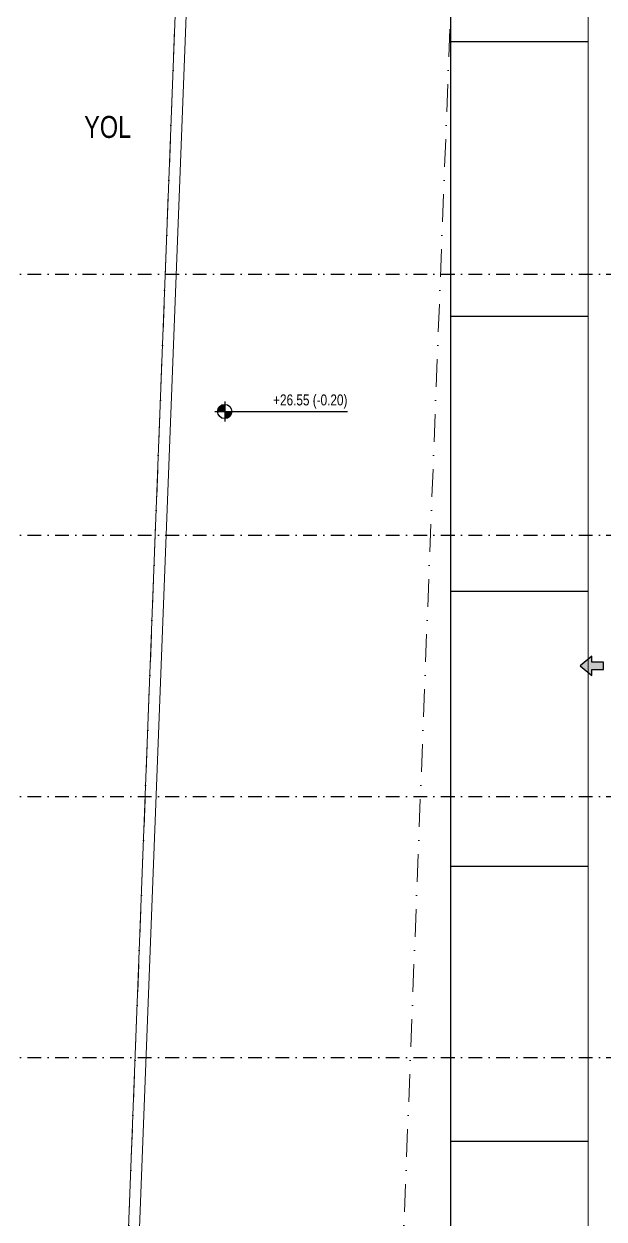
# Model space of a CAD drawing. Header units: centimetres. Extents: x 26569 to 160723, y -3143 to 14565.
# Drawn here: x 49714 to 50768, y 1745 to 3919 of the extents above; entities that cross this region are included whole.
import ezdxf

# ---------------------------------------------------------------- set-up
doc = ezdxf.new("R2010")
doc.units = ezdxf.units.CM
doc.header["$LTSCALE"] = 100
doc.linetypes.add('DASHDOT', pattern=[1, 0.5, -0.25, 0, -0.25])
doc.linetypes.add('DASHDOT2', pattern=[0.5, 0.25, -0.125, 0, -0.125])
for name, color, linetype in [('A-ANNO-DIMS', 187, 'Continuous'), ('A-ANNO-GRID', 155, 'DASHDOT2'), ('A-ANNO-TEXT', 50, 'Continuous'), ('L-PRKG', 39, 'Continuous'), ('L-SITE', 1, 'DASHDOT'), ('L-SITE-CURB', 33, 'Continuous')]:
    doc.layers.add(name, color=color, linetype=linetype)
doc.styles.add('Fields_100', font='act_simplex.shx', dxfattribs={"width": 0.8, "height": 20})
doc.styles.add('Fields_200', font='act_simplex.shx', dxfattribs={"width": 0.8, "height": 40})
doc.dimstyles.new('FIELDS_100', dxfattribs={"dimscale": 0, "dimtxt": 20, "dimasz": 5, "dimexe": 5, "dimexo": 5, "dimgap": 5, "dimtad": 0, "dimdec": 0, "dimzin": 0, "dimdsep": 46, "dimtxsty": 'Fields_100', "dimblk": 'DOT', "dimcen": 0.09, "dimclrt": 50, "dimadec": 0, "dimazin": 0, "dimtfac": 1, "dimtdec": 0, "dimtix": 1, "dimtofl": 0, "dimtmove": 1, "dimatfit": 3, "dimfxl": 5, "dimfxlon": 1, "dimtolj": 1, "dimtzin": 0, "dimarcsym": 0})

# ---------------------------------------------------------------- blocks, each defined once
blk = doc.blocks.new('_Dot')
at = {"color": 0, "linetype": 'ByBlock', "lineweight": -2}
blk.add_line((-0.5, 0), (-1, 0), dxfattribs=at)
at = {"color": 0, "linetype": 'ByBlock', "const_width": 0.5}
blk.add_lwpolyline([(-0.25, 0, 1), (0.25, 0, 1)], format="xyb", close=True, dxfattribs=at)
blk = doc.blocks.new('*D160')
at = {"layer": 'A-ANNO-DIMS', "color": 0, "lineweight": -2, "transparency": 16777216}
for p, q in [((49524.6, 7318.6), (49514.6, 7318.6)), ((49519.6, 7313.6), (49519.6, 4445.3)), ((49519.6, 1513.6), (49519.6, 4381.9)), ((49524.6, 1508.6), (49514.6, 1508.6))]:
    blk.add_line(p, q, dxfattribs=at)
at = {"layer": 'DEFPOINTS', "color": 0, "transparency": 16777216}
for p in [(49519.6, 7318.6), (50829.5, 7318.6), (50829.5, 1508.6)]:
    blk.add_point(p, dxfattribs=at)
at = {"layer": 'A-ANNO-DIMS', "color": 0, "lineweight": -2, "transparency": 16777216, "xscale": 5, "yscale": 5, "zscale": 5}
for p, rotation in [((49519.6, 7318.6), 90), ((49519.6, 1508.6), 270)]:
    blk.add_blockref('_Dot', p, dxfattribs=dict(at, rotation=rotation))
at = {"layer": 'A-ANNO-DIMS', "color": 50, "transparency": 16777216, "insert": (49519.6, 4413.6), "char_height": 20, "attachment_point": 5, "rotation": 90, "style": 'Fields_100'}
blk.add_mtext('\\A1;5810', dxfattribs=at)

msp = doc.modelspace()

# ---------------------------------------------------------------- hatches: boundary and pattern name
at = {"layer": 'A-ANNO-DIMS'}
h = msp.add_hatch(color=256, dxfattribs=at)
h.paths.add_polyline_path([(50078.73, 3226.73, 0.4142136), (50065.73, 3213.73), (50078.73, 3213.73)])
h.paths.add_polyline_path([(50091.73, 3213.73), (50078.73, 3213.73), (50078.73, 3200.73, 0.4142136)])
at = {"layer": 'A-ANNO-TEXT'}
h = msp.add_hatch(color=256, dxfattribs=at)
h.dxf.hatch_style = 1
h.paths.add_polyline_path([(50724.92, 2751.09), (50746.07, 2733.39), (50746.07, 2744.36), (50767.22, 2744.36), (50767.22, 2757.83), (50746.07, 2757.83), (50746.07, 2768.8)])

# ---------------------------------------------------------------- linework, layer by layer
at = {"layer": 'A-ANNO-DIMS'}
for p, q in [((50078.73, 3231.73), (50078.73, 3195.73)), ((50060.73, 3213.73), (50301.73, 3213.73))]:
    msp.add_line(p, q, dxfattribs=at)
msp.add_circle((50078.73, 3213.73), 13, dxfattribs=at)
at = {"layer": 'A-ANNO-GRID'}
for p, q in [((49419.63, 3463.59), (71224.48, 3463.59)), ((49419.63, 2988.59), (71224.48, 2988.59)), ((49419.63, 2513.59), (71224.48, 2513.59)), ((49419.63, 2038.59), (71224.48, 2038.59))]:
    msp.add_line(p, q, dxfattribs=at)
at = {"layer": 'A-ANNO-TEXT'}
msp.add_lwpolyline([(50724.92, 2751.09), (50746.07, 2733.39), (50746.07, 2744.36), (50767.22, 2744.36), (50767.22, 2757.83), (50746.07, 2757.83), (50746.07, 2768.8)], close=True, dxfattribs=at)
at = {"layer": 'L-PRKG'}
for p, q in [((50489.63, 1386.26), (50489.63, 7386.26)), ((50739.63, 3886.26), (50489.63, 3886.26)), ((50739.63, 3386.26), (50489.63, 3386.26)), ((50739.63, 2886.26), (50489.63, 2886.26)), ((50739.63, 2386.26), (50489.63, 2386.26)), ((50739.63, 1886.26), (50489.63, 1886.26))]:
    msp.add_line(p, q, dxfattribs=at)
at = {"layer": 'L-SITE', "lineweight": 0}
for points in [[(50637.42, 7808.39), (69330.51, 7827.01), (71796.9, 7806.99), (73865.88, 7790.19), (74188.77, 7317.84), (70833.35, -1550.65), (70134.13, -2030.02), (69340.7, -2023.24), (49759.05, -2042.85), (50118.28, 7307.63)], [(70687.99, -521.89), (50317.07, -542.29), (50610.19, 7087.42), (50839.48, 7308.59), (69328.73, 7327.01), (71792.84, 7307.01), (73600.55, 7292.33), (73628.86, 7250.92)]]:
    msp.add_lwpolyline(points, close=True, dxfattribs=at)
at = {"layer": 'L-SITE-CURB', "lineweight": 0}
for p, q in [((50739.48, 1318.59), (50739.48, 7468.59)), ((49871.62, 887.56), (50118.28, 7307.63)), ((49892.98, 922.68), (50137.95, 7298.82))]:
    msp.add_line(p, q, dxfattribs=at)

# ---------------------------------------------------------------- texts
at = {"layer": 'A-ANNO-TEXT', "style": 'Fields_200', "width": 0.8}
msp.add_text('YOL', height=40, dxfattribs=at).set_placement((49823.1, 3711.22))
at = {"layer": 'A-ANNO-TEXT', "insert": (50301.73, 3218.73), "char_height": 20, "attachment_point": 9, "style": 'Fields_100'}
msp.add_mtext_dynamic_manual_height_columns('+26.55 (-0.20)', width=436.6649, gutter_width=100, heights=[0], dxfattribs=at)

# ---------------------------------------------------------------- dimensions: what is measured, and where the dimension line sits
at = {"layer": 'A-ANNO-DIMS'}
dim = msp.add_linear_dim(base=(49519.63, 7318.59), p1=(50829.48, 1508.59), p2=(50829.48, 7318.59), angle=90, dimstyle='FIELDS_100', override={"dimscale": 1}, dxfattribs=at)
dim.commit()
dim.dimension.update_dxf_attribs({"geometry": '*D160', "text_midpoint": (49519.63, 4413.59)})

doc.saveas('drawing.dxf')
